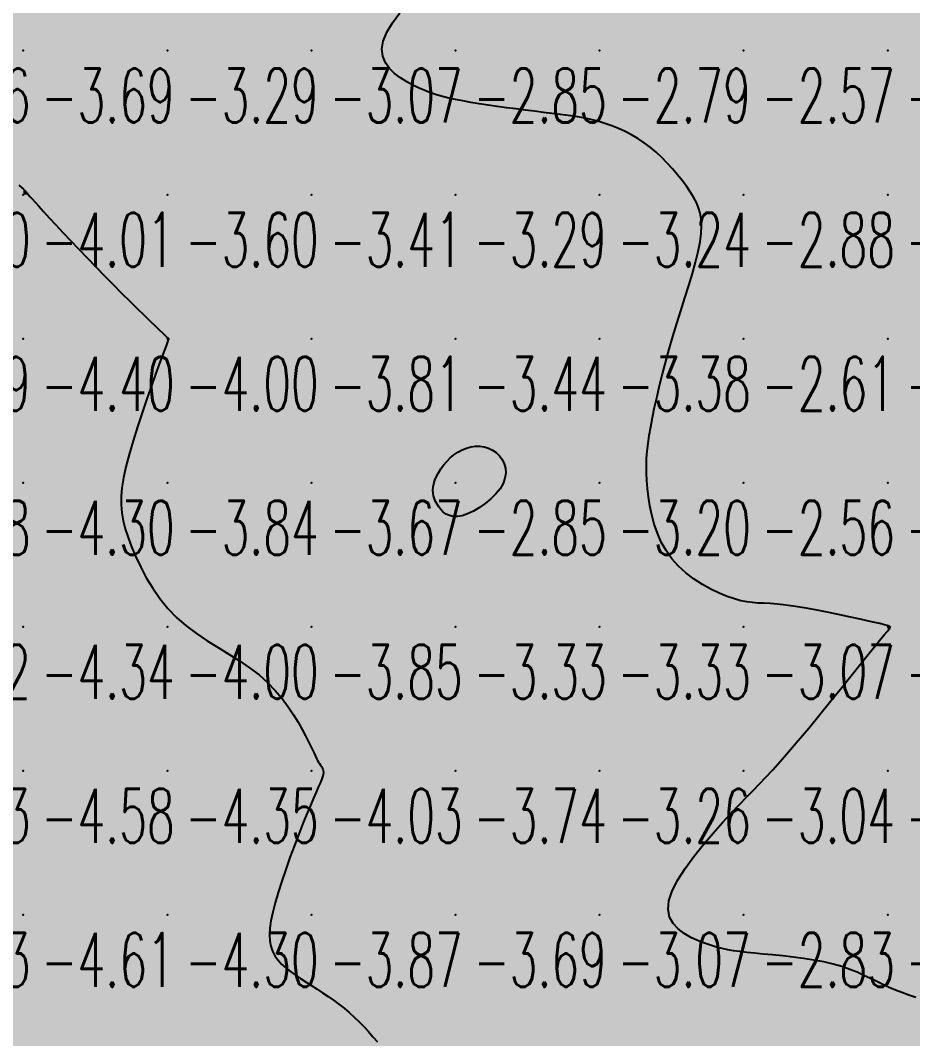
# Model space of a CAD drawing. Header units: millimetres. Extents: x 88261 to 90953, y 390274 to 392322.
# Drawn here: x 90320 to 90382, y 391018.6 to 391089.3 of the extents above; entities that cross this region are included whole.
import ezdxf
from ezdxf.enums import TextEntityAlignment as Align

# ---------------------------------------------------------------- set-up
doc = ezdxf.new("R2010")
doc.units = ezdxf.units.MM
doc.header["$LTSCALE"] = 25
for name, color, linetype in [('CN_03_00', 7, 'Continuous'), ('COTEAlt', 7, 'Continuous'), ('TN_COLORIAGE', 7, 'Continuous')]:
    doc.layers.add(name, color=color, linetype=linetype)
doc.styles.add('Simplex 1.0', font='Simplex.shx', dxfattribs={"width": 0.99, "height": 2.5})
doc.styles.get("Standard").update_dxf_attribs({"font": 'times.ttf'})

# ---------------------------------------------------------------- blocks, each defined once
blk = doc.blocks.new('COTE')
at = {"color": 0}
blk.add_point((0, 0), dxfattribs=at)
at = {"layer": 'COTEAlt'}
blk.add_attdef('ALT', text='', height=3.75, dxfattribs=at).set_placement((1.25, -1.25), align=Align.TOP_LEFT)

msp = doc.modelspace()

# ---------------------------------------------------------------- linework, layer by layer
at = {"layer": 'CN_03_00', "flags": 128}
for points, elevation in [([(90382.2, 391021.494), (90381.71, 391021.671), (90381.241, 391021.843), (90380.788, 391022.018), (90380.349, 391022.202), (90379.917, 391022.399), (90379.487, 391022.608), (90379.05, 391022.823), (90378.597, 391023.039), (90378.121, 391023.251), (90377.612, 391023.455), (90377.063, 391023.645), (90376.465, 391023.817), (90375.814, 391023.967), (90375.122, 391024.097), (90374.405, 391024.209), (90373.679, 391024.304), (90372.96, 391024.387), (90372.264, 391024.459), (90371.607, 391024.522), (90371.005, 391024.58), (90370.469, 391024.634), (90369.989, 391024.69), (90369.553, 391024.751), (90369.145, 391024.821), (90368.752, 391024.904), (90368.36, 391025.005), (90367.955, 391025.129), (90367.522, 391025.278), (90367.055, 391025.458), (90366.576, 391025.677), (90366.113, 391025.941), (90365.696, 391026.258), (90365.352, 391026.636), (90365.112, 391027.082), (90365.004, 391027.605), (90365.057, 391028.21), (90365.289, 391028.901), (90365.677, 391029.66), (90366.189, 391030.463), (90366.789, 391031.286), (90367.445, 391032.106), (90368.123, 391032.9), (90368.789, 391033.643), (90369.41, 391034.313), (90369.962, 391034.894), (90370.456, 391035.405), (90370.913, 391035.874), (90371.354, 391036.329), (90371.799, 391036.797), (90372.27, 391037.305), (90372.788, 391037.881), (90373.372, 391038.553), (90374.037, 391039.337), (90374.764, 391040.211), (90375.527, 391041.14), (90376.301, 391042.09), (90377.06, 391043.027), (90377.778, 391043.917), (90378.429, 391044.726), (90378.988, 391045.42), (90379.436, 391045.973), (90379.779, 391046.396), (90380.032, 391046.706), (90380.208, 391046.922), (90380.321, 391047.062), (90380.386, 391047.145), (90380.416, 391047.188), (90380.425, 391047.21), (90380.425, 391047.226), (90380.419, 391047.24), (90380.408, 391047.251), (90380.394, 391047.261), (90380.377, 391047.27), (90380.359, 391047.278), (90380.341, 391047.285), (90380.325, 391047.292), (90380.307, 391047.299), (90380.276, 391047.31), (90380.216, 391047.328), (90380.109, 391047.356), (90379.941, 391047.398), (90379.695, 391047.456), (90379.356, 391047.535), (90378.906, 391047.637), (90378.338, 391047.765), (90377.672, 391047.911), (90376.936, 391048.069), (90376.157, 391048.229), (90375.364, 391048.385), (90374.585, 391048.529), (90373.847, 391048.652), (90373.178, 391048.747), (90372.598, 391048.809), (90372.096, 391048.846), (90371.651, 391048.869), (90371.245, 391048.89), (90370.857, 391048.919), (90370.467, 391048.969), (90370.057, 391049.049), (90369.606, 391049.171), (90369.101, 391049.345), (90368.552, 391049.571), (90367.975, 391049.848), (90367.388, 391050.176), (90366.807, 391050.552), (90366.248, 391050.977), (90365.727, 391051.448), (90365.262, 391051.966), (90364.864, 391052.526), (90364.532, 391053.121), (90364.26, 391053.74), (90364.04, 391054.373), (90363.867, 391055.01), (90363.735, 391055.639), (90363.638, 391056.252), (90363.569, 391056.837), (90363.523, 391057.388), (90363.499, 391057.912), (90363.496, 391058.421), (90363.515, 391058.926), (90363.556, 391059.438), (90363.618, 391059.969), (90363.7, 391060.529), (90363.804, 391061.13), (90363.928, 391061.78), (90364.072, 391062.477), (90364.236, 391063.217), (90364.42, 391063.995), (90364.622, 391064.807), (90364.843, 391065.646), (90365.082, 391066.509), (90365.338, 391067.392), (90365.611, 391068.287), (90365.891, 391069.185), (90366.17, 391070.073), (90366.439, 391070.94), (90366.688, 391071.774), (90366.908, 391072.563), (90367.091, 391073.295), (90367.226, 391073.959), (90367.307, 391074.545), (90367.334, 391075.064), (90367.311, 391075.527), (90367.24, 391075.946), (90367.125, 391076.334), (90366.968, 391076.704), (90366.772, 391077.067), (90366.541, 391077.437), (90366.277, 391077.822), (90365.983, 391078.219), (90365.662, 391078.623), (90365.317, 391079.027), (90364.951, 391079.425), (90364.568, 391079.812), (90364.169, 391080.181), (90363.759, 391080.527), (90363.339, 391080.844), (90362.911, 391081.132), (90362.473, 391081.393), (90362.026, 391081.628), (90361.569, 391081.839), (90361.102, 391082.025), (90360.625, 391082.189), (90360.138, 391082.332), (90359.641, 391082.456), (90359.131, 391082.563), (90358.608, 391082.656), (90358.07, 391082.738), (90357.515, 391082.814), (90356.943, 391082.885), (90356.35, 391082.955), (90355.736, 391083.028), (90355.101, 391083.105), (90354.452, 391083.187), (90353.798, 391083.273), (90353.147, 391083.362), (90352.508, 391083.455), (90351.89, 391083.549), (90351.302, 391083.645), (90350.752, 391083.742), (90350.246, 391083.84), (90349.779, 391083.942), (90349.342, 391084.052), (90348.925, 391084.173), (90348.521, 391084.31), (90348.121, 391084.465), (90347.716, 391084.643), (90347.297, 391084.848), (90346.86, 391085.082), (90346.426, 391085.351), (90346.018, 391085.657), (90345.661, 391086.005), (90345.378, 391086.4), (90345.194, 391086.844), (90345.134, 391087.341), (90345.221, 391087.897), (90345.472, 391088.511), (90345.868, 391089.172), (90346.38, 391089.867)], -3), ([(90319.948, 391077.898), (90320.118, 391077.745), (90320.239, 391077.633), (90320.321, 391077.554), (90320.374, 391077.5), (90320.407, 391077.463), (90320.429, 391077.435), (90320.451, 391077.408), (90320.48, 391077.371), (90320.527, 391077.316), (90320.599, 391077.234), (90320.707, 391077.113), (90320.858, 391076.946), (90321.061, 391076.721), (90321.325, 391076.431), (90321.657, 391076.068), (90322.052, 391075.639), (90322.5, 391075.153), (90322.995, 391074.621), (90323.528, 391074.052), (90324.091, 391073.457), (90324.677, 391072.843), (90325.277, 391072.222), (90325.883, 391071.604), (90326.485, 391070.996), (90327.072, 391070.41), (90327.633, 391069.853), (90328.159, 391069.335), (90328.638, 391068.866), (90329.061, 391068.455), (90329.415, 391068.111), (90329.695, 391067.84), (90329.907, 391067.636), (90330.061, 391067.489), (90330.165, 391067.389), (90330.231, 391067.328), (90330.269, 391067.295), (90330.287, 391067.28), (90330.296, 391067.275), (90330.304, 391067.272), (90330.312, 391067.267), (90330.32, 391067.262), (90330.327, 391067.257), (90330.333, 391067.25), (90330.337, 391067.242), (90330.338, 391067.233), (90330.337, 391067.222), (90330.332, 391067.207), (90330.318, 391067.171), (90330.288, 391067.096), (90330.235, 391066.963), (90330.155, 391066.753), (90330.041, 391066.448), (90329.886, 391066.029), (90329.684, 391065.477), (90329.433, 391064.781), (90329.143, 391063.966), (90328.828, 391063.062), (90328.502, 391062.103), (90328.18, 391061.12), (90327.875, 391060.145), (90327.601, 391059.21), (90327.373, 391058.347), (90327.202, 391057.579), (90327.089, 391056.895), (90327.032, 391056.275), (90327.029, 391055.698), (90327.078, 391055.146), (90327.178, 391054.598), (90327.328, 391054.033), (90327.524, 391053.433), (90327.766, 391052.782), (90328.056, 391052.09), (90328.395, 391051.371), (90328.784, 391050.64), (90329.227, 391049.91), (90329.723, 391049.197), (90330.276, 391048.515), (90330.888, 391047.878), (90331.556, 391047.297), (90332.268, 391046.763), (90333.01, 391046.266), (90333.765, 391045.792), (90334.518, 391045.331), (90335.253, 391044.869), (90335.956, 391044.396), (90336.61, 391043.898), (90337.204, 391043.368), (90337.737, 391042.815), (90338.212, 391042.25), (90338.633, 391041.686), (90339.002, 391041.134), (90339.323, 391040.607), (90339.599, 391040.118), (90339.833, 391039.678), (90340.028, 391039.296), (90340.189, 391038.97), (90340.322, 391038.694), (90340.431, 391038.461), (90340.523, 391038.265), (90340.601, 391038.101), (90340.672, 391037.963), (90340.741, 391037.844), (90340.811, 391037.738), (90340.88, 391037.642), (90340.944, 391037.549), (90341, 391037.456), (90341.044, 391037.358), (90341.072, 391037.251), (90341.08, 391037.129), (90341.064, 391036.988), (90341.021, 391036.823), (90340.951, 391036.625), (90340.853, 391036.386), (90340.726, 391036.097), (90340.571, 391035.748), (90340.386, 391035.332), (90340.172, 391034.839), (90339.929, 391034.259), (90339.657, 391033.591), (90339.365, 391032.849), (90339.062, 391032.055), (90338.759, 391031.232), (90338.463, 391030.4), (90338.186, 391029.582), (90337.936, 391028.798), (90337.724, 391028.07), (90337.557, 391027.416), (90337.438, 391026.832), (90337.366, 391026.312), (90337.34, 391025.847), (90337.363, 391025.43), (90337.433, 391025.055), (90337.55, 391024.713), (90337.715, 391024.398), (90337.927, 391024.102), (90338.181, 391023.823), (90338.471, 391023.556), (90338.792, 391023.301), (90339.136, 391023.053), (90339.499, 391022.81), (90339.874, 391022.57), (90340.255, 391022.329), (90340.638, 391022.085), (90341.02, 391021.836), (90341.4, 391021.58), (90341.776, 391021.316), (90342.147, 391021.043), (90342.511, 391020.758), (90342.868, 391020.46), (90343.215, 391020.148), (90343.552, 391019.82), (90343.88, 391019.48), (90344.2, 391019.132), (90344.514, 391018.78), (90344.824, 391018.428)], -4)]:
    msp.add_lwpolyline(points, dxfattribs=dict(at, elevation=elevation))
at = {"layer": 'CN_03_00', "elevation": -3, "flags": 128}
msp.add_lwpolyline([(90353.338, 391056.827), (90353.049, 391056.466), (90352.703, 391056.12), (90352.318, 391055.799), (90351.91, 391055.512), (90351.496, 391055.268), (90351.091, 391055.079), (90350.714, 391054.952), (90350.377, 391054.895), (90350.081, 391054.901), (90349.822, 391054.962), (90349.596, 391055.067), (90349.402, 391055.208), (90349.235, 391055.375), (90349.093, 391055.558), (90348.971, 391055.749), (90348.869, 391055.94), (90348.786, 391056.131), (90348.726, 391056.325), (90348.688, 391056.524), (90348.676, 391056.729), (90348.692, 391056.944), (90348.736, 391057.171), (90348.812, 391057.411), (90348.92, 391057.666), (90349.059, 391057.93), (90349.226, 391058.198), (90349.42, 391058.463), (90349.637, 391058.719), (90349.877, 391058.96), (90350.137, 391059.178), (90350.415, 391059.368), (90350.708, 391059.525), (90351.012, 391059.645), (90351.322, 391059.728), (90351.635, 391059.77), (90351.945, 391059.772), (90352.248, 391059.73), (90352.54, 391059.644), (90352.815, 391059.512), (90353.07, 391059.333), (90353.296, 391059.111), (90353.483, 391058.852), (90353.625, 391058.562), (90353.711, 391058.245), (90353.734, 391057.908), (90353.684, 391057.555), (90353.554, 391057.193), (90353.338, 391056.827)], close=True, dxfattribs=at)
at = {"layer": 'TN_COLORIAGE', "color": 121}
for points in [[(90316.299, 391093.289, -3.688), (90313.575, 391087.239, -3.688), (90320.249, 391097.239, -3.688), (90320.249, 391087.239, -3.688)], [(90320.249, 391097.239, -3.571), (90320.249, 391087.239, -3.571), (90330.249, 391097.239, -3.571)], [(90320.249, 391087.239, -3.571), (90330.249, 391087.239, -3.571), (90330.249, 391097.239, -3.571)], [(90330.249, 391087.239, -3.289), (90340.249, 391087.239, -3.289), (90340.249, 391097.239, -3.289)], [(90330.249, 391097.239, -3.289), (90330.249, 391087.239, -3.289), (90340.249, 391097.239, -3.289)], [(90350.249, 391097.239, -3), (90350.249, 391093.896, -3), (90340.249, 391087.239, -3), (90343.386, 391087.239, -3)], [(90340.249, 391097.239, -3.077), (90340.249, 391087.239, -3.077), (90350.249, 391097.239, -3.077)], [(90313.575, 391087.239, -3.688), (90315.117, 391082.108, -3.688), (90320.249, 391087.239, -3.688)], [(90320.249, 391077.66, -3.688), (90315.117, 391082.108, -3.688), (90320.249, 391087.239, -3.688)], [(90320.249, 391077.66, -3.287), (90320.437, 391077.428, -3.287), (90320.249, 391087.239, -3.287), (90330.249, 391087.239, -3.287)], [(90320.576, 391077.239, -3.287), (90320.437, 391077.428, -3.287), (90330.249, 391077.239, -3.287), (90330.249, 391087.239, -3.287)], [(90330.249, 391077.239, -3.07), (90340.249, 391077.239, -3.07), (90340.249, 391087.239, -3.07)], [(90330.249, 391087.239, -3.07), (90330.249, 391077.239, -3.07), (90340.249, 391087.239, -3.07)], [(90340.249, 391077.239, -3), (90347.536, 391084.527, -3), (90340.249, 391087.239, -3), (90343.386, 391087.239, -3)], [(90340.249, 391077.239, -3), (90347.536, 391084.527, -3), (90350.249, 391077.239, -3), (90350.249, 391083.739, -3)], [(90355.98, 391082.971, -3.285), (90350.249, 391083.739, -3.285), (90350.249, 391077.239, -3.285)], [(90350.249, 391077.239, -3), (90355.98, 391082.971, -3), (90360.249, 391077.239, -3), (90360.249, 391082.545, -3)], [(90363.854, 391080.844, -3.24), (90360.249, 391082.545, -3.24), (90360.249, 391077.239, -3.24)], [(90363.854, 391080.844, -3.24), (90366.891, 391077.239, -3.24), (90360.249, 391077.239, -3.24)], [(90320.576, 391077.239, -3.595), (90325.209, 391072.2, -3.595), (90330.249, 391077.239, -3.595)], [(90330.249, 391067.297, -3.595), (90325.209, 391072.2, -3.595), (90330.249, 391077.239, -3.595)], [(90330.249, 391067.297, -3.413), (90330.288, 391067.279, -3.413), (90330.249, 391077.239, -3.413), (90340.249, 391077.239, -3.413)], [(90330.372, 391067.239, -3.413), (90330.288, 391067.279, -3.413), (90340.249, 391067.239, -3.413), (90340.249, 391077.239, -3.413)], [(90350.249, 391067.239, -3.812), (90350.249, 391077.239, -3.812), (90340.249, 391067.239, -3.812)], [(90340.249, 391077.239, -3.285), (90340.249, 391067.239, -3.285), (90350.249, 391077.239, -3.285)], [(90350.249, 391067.239, -3.285), (90360.249, 391077.239, -3.285), (90350.249, 391077.239, -3.285)], [(90350.249, 391067.239, -3.24), (90360.249, 391067.239, -3.24), (90360.249, 391077.239, -3.24)], [(90360.249, 391067.239, -3), (90367.827, 391074.818, -3), (90360.249, 391077.239, -3), (90366.891, 391077.239, -3)], [(90365.154, 391067.239, -3.38), (90367.827, 391074.818, -3.38), (90360.249, 391067.239, -3.38)], [(90330.249, 391067.095, -3.84), (90326.738, 391057.239, -3.84), (90330.249, 391057.239, -3.84)], [(90330.249, 391057.239, -3.812), (90340.249, 391057.239, -3.812), (90340.249, 391067.239, -3.812)], [(90330.249, 391067.095, -3.812), (90330.372, 391067.239, -3.812), (90330.249, 391057.239, -3.812), (90340.249, 391067.239, -3.812)], [(90340.249, 391057.239, -3), (90348.461, 391057.239, -3), (90350.249, 391067.239, -3), (90350.249, 391059.737, -3)], [(90340.249, 391067.239, -3.44), (90340.249, 391057.239, -3.44), (90350.249, 391067.239, -3.44)], [(90350.249, 391067.239, -3), (90350.249, 391059.737, -3), (90360.249, 391067.239, -3), (90353.033, 391060.024, -3)], [(90360.249, 391067.239, -3), (90353.033, 391060.024, -3), (90360.249, 391057.239, -3), (90354.51, 391057.239, -3)], [(90360.249, 391067.239, -3), (90365.154, 391067.239, -3), (90360.249, 391057.239, -3), (90363.584, 391060.575, -3)], [(90363.333, 391057.239, -3.197), (90363.584, 391060.575, -3.197), (90360.249, 391057.239, -3.197)], [(90326.738, 391057.239, -3.84), (90327.039, 391054.03, -3.84), (90330.249, 391057.239, -3.84)], [(90330.249, 391047.247, -3.84), (90327.039, 391054.03, -3.84), (90330.249, 391057.239, -3.84)], [(90330.249, 391047.247, -3.673), (90330.252, 391047.243, -3.673), (90330.249, 391057.239, -3.673), (90340.249, 391057.239, -3.673)], [(90330.256, 391047.239, -3.673), (90330.252, 391047.243, -3.673), (90340.249, 391047.239, -3.673), (90340.249, 391057.239, -3.673)], [(90340.249, 391047.239, -3), (90348.78, 391055.77, -3), (90340.249, 391057.239, -3), (90348.461, 391057.239, -3)], [(90350.249, 391047.239, -3), (90350.249, 391054.175, -3), (90360.249, 391057.239, -3), (90354.51, 391057.239, -3)], [(90350.249, 391047.239, -3.197), (90360.249, 391047.239, -3.197), (90360.249, 391057.239, -3.197)], [(90360.249, 391047.239, -3), (90364.497, 391051.488, -3), (90360.249, 391057.239, -3), (90363.333, 391057.239, -3)], [(90340.249, 391047.239, -3), (90348.78, 391055.77, -3), (90350.249, 391047.239, -3), (90350.249, 391054.175, -3)], [(90360.249, 391047.239, -3), (90364.497, 391051.488, -3), (90370.249, 391047.239, -3), (90370.249, 391048.601, -3)], [(90370.249, 391047.239, -3), (90372.142, 391049.133, -3), (90380.249, 391047.239, -3), (90380.249, 391047.35, -3)], [(90370.249, 391048.601, -3.07), (90372.142, 391049.133, -3.07), (90370.249, 391047.239, -3.07)], [(90330.256, 391047.239, -3.851), (90337.291, 391044.282, -3.851), (90340.249, 391047.239, -3.851)], [(90340.249, 391039.021, -3.851), (90337.291, 391044.282, -3.851), (90340.249, 391047.239, -3.851)], [(90340.249, 391039.021, -3.332), (90340.71, 391037.701, -3.332), (90340.249, 391047.239, -3.332), (90350.249, 391047.239, -3.332)], [(90341.356, 391037.239, -3.332), (90340.71, 391037.701, -3.332), (90350.249, 391037.239, -3.332), (90350.249, 391047.239, -3.332)], [(90350.249, 391037.239, -3.332), (90360.249, 391047.239, -3.332), (90350.249, 391047.239, -3.332)], [(90350.249, 391037.239, -3.327), (90360.249, 391037.239, -3.327), (90360.249, 391047.239, -3.327)], [(90360.249, 391037.239, -3.07), (90370.249, 391037.239, -3.07), (90370.249, 391047.239, -3.07)], [(90360.249, 391047.239, -3.07), (90360.249, 391037.239, -3.07), (90370.249, 391047.239, -3.07)], [(90370.249, 391037.239, -3), (90372.434, 391037.239, -3), (90380.249, 391047.239, -3), (90380.249, 391047.01, -3)], [(90370.249, 391047.239, -3.003), (90370.249, 391037.239, -3.003), (90380.249, 391047.239, -3.003)], [(90380.3, 391047.29, -3.003), (90380.249, 391047.35, -3.003), (90380.249, 391047.239, -3.003)], [(90380.3, 391047.29, -3.003), (90380.501, 391047.239, -3.003), (90380.249, 391047.239, -3.003)], [(90380.249, 391047.01, -3.003), (90380.501, 391047.239, -3.003), (90380.249, 391047.239, -3.003)], [(90350.249, 391027.239, -3.868), (90350.249, 391037.239, -3.868), (90340.249, 391027.239, -3.868)], [(90340.249, 391035.269, -3.741), (90341.356, 391037.239, -3.741), (90340.249, 391027.239, -3.741), (90350.249, 391037.239, -3.741)], [(90350.249, 391027.239, -3.741), (90360.249, 391037.239, -3.741), (90350.249, 391037.239, -3.741)], [(90350.249, 391027.239, -3.26), (90360.249, 391027.239, -3.26), (90360.249, 391037.239, -3.26)], [(90360.249, 391027.239, -3), (90363.032, 391027.239, -3), (90370.249, 391037.239, -3), (90370.249, 391035.349, -3)], [(90360.249, 391037.239, -3.04), (90360.249, 391027.239, -3.04), (90370.249, 391037.239, -3.04)], [(90370.249, 391035.349, -3.04), (90372.434, 391037.239, -3.04), (90370.249, 391037.239, -3.04)], [(90340.249, 391035.269, -3.868), (90337.223, 391027.239, -3.868), (90340.249, 391027.239, -3.868)], [(90340.249, 391022.364, -3.868), (90337.205, 391024.196, -3.868), (90340.249, 391027.239, -3.868)], [(90337.205, 391024.196, -3.868), (90337.223, 391027.239, -3.868), (90340.249, 391027.239, -3.868)], [(90340.249, 391022.364, -3.689), (90343.33, 391020.321, -3.689), (90340.249, 391027.239, -3.689), (90350.249, 391027.239, -3.689)], [(90345.724, 391017.239, -3.689), (90343.33, 391020.321, -3.689), (90350.249, 391017.239, -3.689), (90350.249, 391027.239, -3.689)], [(90350.249, 391017.239, -3.689), (90360.249, 391027.239, -3.689), (90350.249, 391027.239, -3.689)], [(90350.249, 391017.239, -3.066), (90360.249, 391017.239, -3.066), (90360.249, 391027.239, -3.066)], [(90360.249, 391017.239, -3), (90367.963, 391024.953, -3), (90360.249, 391027.239, -3), (90363.032, 391027.239, -3)], [(90360.249, 391017.239, -3), (90367.963, 391024.953, -3), (90370.249, 391017.239, -3), (90370.249, 391024.616, -3)], [(90377.073, 391024.064, -3.48), (90370.249, 391024.616, -3.48), (90370.249, 391017.239, -3.48)], [(90370.249, 391017.239, -3), (90377.073, 391024.064, -3), (90380.249, 391017.239, -3), (90380.249, 391022.033, -3)], [(90384.023, 391021.014, -3.206), (90380.249, 391022.033, -3.206), (90380.249, 391017.239, -3.206)], [(90380.249, 391017.239, -3), (90384.023, 391021.014, -3), (90390.249, 391017.239, -3), (90390.249, 391017.573, -3)]]:
    msp.add_solid(points, dxfattribs=at)
at = {"layer": 'TN_COLORIAGE', "color": 111}
for points in [[(90350.249, 391087.239, -2.871), (90360.249, 391087.239, -2.871), (90360.249, 391097.239, -2.871)], [(90353.997, 391097.239, -2.846), (90350.249, 391093.896, -2.846), (90360.249, 391097.239, -2.846), (90350.249, 391087.239, -2.846)], [(90360.249, 391097.239, -2.563), (90360.249, 391087.239, -2.563), (90370.249, 391097.239, -2.563)], [(90360.249, 391087.239, -2.563), (90370.249, 391087.239, -2.563), (90370.249, 391097.239, -2.563)], [(90370.249, 391097.239, -2.586), (90370.249, 391087.239, -2.586), (90380.249, 391097.239, -2.586)], [(90370.249, 391087.239, -2.586), (90380.249, 391087.239, -2.586), (90380.249, 391097.239, -2.586)], [(90380.249, 391097.239, -2.142), (90380.249, 391087.239, -2.142), (90390.249, 391097.239, -2.142)], [(90380.249, 391087.239, -2.142), (90390.249, 391087.239, -2.142), (90390.249, 391097.239, -2.142)], [(90343.386, 391087.239, -2.846), (90350.249, 391093.896, -2.846), (90350.249, 391087.239, -2.846)], [(90343.386, 391087.239, -2.846), (90347.536, 391084.527, -2.846), (90350.249, 391087.239, -2.846)], [(90350.249, 391083.739, -2.846), (90347.536, 391084.527, -2.846), (90350.249, 391087.239, -2.846)], [(90350.249, 391083.739, -2.788), (90355.98, 391082.971, -2.788), (90350.249, 391087.239, -2.788), (90360.249, 391087.239, -2.788)], [(90360.249, 391082.545, -2.788), (90355.98, 391082.971, -2.788), (90360.249, 391087.239, -2.788)], [(90360.249, 391082.545, -2.574), (90363.854, 391080.844, -2.574), (90360.249, 391087.239, -2.574), (90370.249, 391087.239, -2.574)], [(90366.891, 391077.239, -2.574), (90363.854, 391080.844, -2.574), (90370.249, 391077.239, -2.574), (90370.249, 391087.239, -2.574)], [(90370.249, 391077.239, -2.582), (90380.249, 391077.239, -2.582), (90380.249, 391087.239, -2.582)], [(90370.249, 391087.239, -2.582), (90370.249, 391077.239, -2.582), (90380.249, 391087.239, -2.582)], [(90380.249, 391087.239, -2.354), (90380.249, 391077.239, -2.354), (90390.249, 391087.239, -2.354)], [(90380.249, 391077.239, -2.354), (90390.249, 391077.239, -2.354), (90390.249, 391087.239, -2.354)], [(90367.827, 391074.818, -2.606), (90365.154, 391067.239, -2.606), (90370.249, 391077.239, -2.606), (90370.249, 391067.239, -2.606)], [(90366.891, 391077.239, -2.879), (90367.827, 391074.818, -2.879), (90370.249, 391077.239, -2.879)], [(90370.249, 391077.239, -2.788), (90370.249, 391067.239, -2.788), (90380.249, 391077.239, -2.788)], [(90370.249, 391067.239, -2.788), (90380.249, 391067.239, -2.788), (90380.249, 391077.239, -2.788)], [(90380.249, 391077.239, -2.506), (90380.249, 391067.239, -2.506), (90390.249, 391077.239, -2.506)], [(90380.249, 391067.239, -2.506), (90390.249, 391067.239, -2.506), (90390.249, 391077.239, -2.506)], [(90363.584, 391060.575, -2.557), (90363.333, 391057.239, -2.557), (90370.249, 391067.239, -2.557), (90370.249, 391057.239, -2.557)], [(90363.584, 391060.575, -2.606), (90365.154, 391067.239, -2.606), (90370.249, 391067.239, -2.606)], [(90370.249, 391057.239, -2.76), (90380.249, 391057.239, -2.76), (90380.249, 391067.239, -2.76)], [(90370.249, 391067.239, -2.76), (90370.249, 391057.239, -2.76), (90380.249, 391067.239, -2.76)], [(90380.249, 391057.239, -2.32), (90390.249, 391057.239, -2.32), (90390.249, 391067.239, -2.32)], [(90380.249, 391067.239, -2.32), (90380.249, 391057.239, -2.32), (90390.249, 391067.239, -2.32)], [(90353.033, 391060.024, -2.853), (90350.249, 391059.737, -2.853), (90350.249, 391057.239, -2.853)], [(90354.51, 391057.239, -2.853), (90353.033, 391060.024, -2.853), (90350.249, 391057.239, -2.853)], [(90350.249, 391059.737, -2.853), (90348.461, 391057.239, -2.853), (90350.249, 391057.239, -2.853)], [(90348.461, 391057.239, -2.853), (90348.78, 391055.77, -2.853), (90350.249, 391057.239, -2.853)], [(90350.249, 391054.175, -2.853), (90348.78, 391055.77, -2.853), (90350.249, 391057.239, -2.853)], [(90354.51, 391057.239, -2.853), (90350.249, 391054.175, -2.853), (90350.249, 391057.239, -2.853)], [(90363.333, 391057.239, -2.557), (90364.497, 391051.488, -2.557), (90370.249, 391057.239, -2.557)], [(90370.249, 391048.601, -2.557), (90364.497, 391051.488, -2.557), (90370.249, 391057.239, -2.557)], [(90372.142, 391049.133, -2.557), (90370.249, 391048.601, -2.557), (90380.249, 391057.239, -2.557), (90370.249, 391057.239, -2.557)], [(90380.249, 391047.35, -2.701), (90372.142, 391049.133, -2.701), (90380.249, 391057.239, -2.701)], [(90380.249, 391047.35, -2.343), (90380.3, 391047.29, -2.343), (90380.249, 391057.239, -2.343), (90390.249, 391057.239, -2.343)], [(90380.501, 391047.239, -2.343), (90380.3, 391047.29, -2.343), (90390.249, 391047.239, -2.343), (90390.249, 391057.239, -2.343)], [(90380.249, 391037.239, -2.87), (90390.249, 391037.239, -2.87), (90390.249, 391047.239, -2.87)], [(90380.501, 391047.239, -2.858), (90380.249, 391047.01, -2.858), (90390.249, 391047.239, -2.858), (90380.249, 391037.239, -2.858)], [(90380.249, 391047.01, -2.858), (90372.434, 391037.239, -2.858), (90380.249, 391037.239, -2.858)], [(90370.249, 391027.239, -2.858), (90380.249, 391027.239, -2.858), (90380.249, 391037.239, -2.858)], [(90372.434, 391037.239, -2.829), (90370.249, 391035.349, -2.829), (90380.249, 391037.239, -2.829), (90370.249, 391027.239, -2.829)], [(90380.249, 391027.239, -2.573), (90390.249, 391027.239, -2.573), (90390.249, 391037.239, -2.573)], [(90380.249, 391037.239, -2.573), (90380.249, 391027.239, -2.573), (90390.249, 391037.239, -2.573)], [(90370.249, 391035.349, -2.829), (90363.032, 391027.239, -2.829), (90370.249, 391027.239, -2.829)], [(90363.032, 391027.239, -2.829), (90367.963, 391024.953, -2.829), (90370.249, 391027.239, -2.829)], [(90370.249, 391024.616, -2.829), (90367.963, 391024.953, -2.829), (90370.249, 391027.239, -2.829)], [(90370.249, 391024.616, -2.776), (90377.073, 391024.064, -2.776), (90370.249, 391027.239, -2.776), (90380.249, 391027.239, -2.776)], [(90380.249, 391022.033, -2.776), (90377.073, 391024.064, -2.776), (90380.249, 391027.239, -2.776)], [(90380.249, 391022.033, -2.66), (90384.023, 391021.014, -2.66), (90380.249, 391027.239, -2.66), (90390.249, 391027.239, -2.66)]]:
    msp.add_solid(points, dxfattribs=at)
at = {"layer": 'TN_COLORIAGE', "color": 131}
for points in [[(90310.249, 391077.239, -4), (90315.117, 391082.108, -4), (90320.249, 391077.239, -4), (90320.249, 391077.66, -4)], [(90320.437, 391077.428, -4.014), (90320.249, 391077.66, -4.014), (90320.249, 391077.239, -4.014)], [(90310.249, 391077.239, -4.014), (90310.249, 391067.239, -4.014), (90320.249, 391077.239, -4.014)], [(90310.249, 391067.239, -4.014), (90320.249, 391067.239, -4.014), (90320.249, 391077.239, -4.014)], [(90320.437, 391077.428, -4.014), (90320.576, 391077.239, -4.014), (90320.249, 391077.239, -4.014)], [(90320.249, 391067.239, -4), (90325.209, 391072.2, -4), (90320.249, 391077.239, -4), (90320.576, 391077.239, -4)], [(90320.249, 391067.239, -4), (90325.209, 391072.2, -4), (90330.249, 391067.239, -4), (90330.249, 391067.297, -4)], [(90310.249, 391067.239, -4.398), (90310.249, 391057.239, -4.398), (90320.249, 391067.239, -4.398)], [(90310.249, 391057.239, -4.398), (90320.249, 391057.239, -4.398), (90320.249, 391067.239, -4.398)], [(90320.249, 391067.239, -4.002), (90320.249, 391057.239, -4.002), (90330.249, 391067.239, -4.002)], [(90320.249, 391057.239, -4), (90326.738, 391057.239, -4), (90330.249, 391067.239, -4), (90330.249, 391067.095, -4)], [(90330.288, 391067.279, -4.002), (90330.249, 391067.297, -4.002), (90330.249, 391067.239, -4.002)], [(90330.288, 391067.279, -4.002), (90330.372, 391067.239, -4.002), (90330.249, 391067.239, -4.002)], [(90330.372, 391067.239, -4.002), (90330.249, 391067.095, -4.002), (90330.249, 391067.239, -4.002)], [(90310.249, 391057.239, -4.295), (90310.249, 391047.239, -4.295), (90320.249, 391057.239, -4.295)], [(90310.249, 391047.239, -4.295), (90320.249, 391047.239, -4.295), (90320.249, 391057.239, -4.295)], [(90320.249, 391047.239, -4), (90327.039, 391054.03, -4), (90320.249, 391057.239, -4), (90326.738, 391057.239, -4)], [(90320.249, 391047.239, -4), (90327.039, 391054.03, -4), (90330.249, 391047.239, -4), (90330.249, 391047.247, -4)], [(90310.249, 391047.239, -4.338), (90310.249, 391037.239, -4.338), (90320.249, 391047.239, -4.338)], [(90310.249, 391037.239, -4.338), (90320.249, 391037.239, -4.338), (90320.249, 391047.239, -4.338)], [(90320.249, 391047.239, -4), (90320.249, 391037.239, -4), (90330.249, 391047.239, -4)], [(90320.249, 391037.239, -4), (90330.249, 391037.239, -4), (90330.249, 391047.239, -4)], [(90330.252, 391047.243, -4), (90330.249, 391047.247, -4), (90330.249, 391047.239, -4)], [(90330.252, 391047.243, -4), (90330.256, 391047.239, -4), (90330.249, 391047.239, -4)], [(90330.249, 391037.239, -4), (90337.291, 391044.282, -4), (90330.249, 391047.239, -4), (90330.256, 391047.239, -4)], [(90330.249, 391037.239, -4), (90337.291, 391044.282, -4), (90340.249, 391037.239, -4), (90340.249, 391039.021, -4)], [(90340.71, 391037.701, -4.032), (90340.249, 391039.021, -4.032), (90340.249, 391037.239, -4.032)], [(90310.249, 391037.239, -4.577), (90310.249, 391027.239, -4.577), (90320.249, 391037.239, -4.577)], [(90310.249, 391027.239, -4.577), (90320.249, 391027.239, -4.577), (90320.249, 391037.239, -4.577)], [(90320.249, 391037.239, -4.355), (90320.249, 391027.239, -4.355), (90330.249, 391037.239, -4.355)], [(90320.249, 391027.239, -4.355), (90330.249, 391027.239, -4.355), (90330.249, 391037.239, -4.355)], [(90330.249, 391027.239, -4), (90337.223, 391027.239, -4), (90340.249, 391037.239, -4), (90340.249, 391035.269, -4)], [(90330.249, 391037.239, -4.032), (90330.249, 391027.239, -4.032), (90340.249, 391037.239, -4.032)], [(90340.71, 391037.701, -4.032), (90341.356, 391037.239, -4.032), (90340.249, 391037.239, -4.032)], [(90341.356, 391037.239, -4.032), (90340.249, 391035.269, -4.032), (90340.249, 391037.239, -4.032)], [(90310.249, 391023.834, -4.607), (90312.94, 391019.93, -4.607), (90310.249, 391027.239, -4.607), (90320.249, 391027.239, -4.607)], [(90313.434, 391017.239, -4.607), (90312.94, 391019.93, -4.607), (90320.249, 391017.239, -4.607), (90320.249, 391027.239, -4.607)], [(90320.249, 391027.239, -4.303), (90320.249, 391017.239, -4.303), (90330.249, 391027.239, -4.303)], [(90320.249, 391017.239, -4.303), (90330.249, 391017.239, -4.303), (90330.249, 391027.239, -4.303)], [(90330.249, 391027.239, -4), (90337.223, 391027.239, -4), (90330.249, 391017.239, -4), (90337.205, 391024.196, -4)], [(90330.249, 391017.239, -4), (90337.205, 391024.196, -4), (90340.249, 391017.239, -4), (90340.249, 391022.364, -4)], [(90343.33, 391020.321, -4.138), (90340.249, 391022.364, -4.138), (90340.249, 391017.239, -4.138)], [(90343.33, 391020.321, -4.138), (90345.724, 391017.239, -4.138), (90340.249, 391017.239, -4.138)]]:
    msp.add_solid(points, dxfattribs=at)

# ---------------------------------------------------------------- block references
at = {"layer": 'COTEAlt'}
ref = msp.add_blockref('COTE', (90310.249, 391087.239), dxfattribs=at)
ref.add_attrib('ALT', '-4.16', dxfattribs={"height": 3.75, "style": 'Simplex 1.0', "width": 0.6}).set_placement((90311.499, 391085.989), align=Align.TOP_LEFT)
ref = msp.add_blockref('COTE', (90320.249, 391087.239), dxfattribs=at)
ref.add_attrib('ALT', '-3.69', dxfattribs={"height": 3.75, "style": 'Simplex 1.0', "width": 0.6}).set_placement((90321.499, 391085.989), align=Align.TOP_LEFT)
ref = msp.add_blockref('COTE', (90330.249, 391087.239), dxfattribs=at)
ref.add_attrib('ALT', '-3.29', dxfattribs={"height": 3.75, "style": 'Simplex 1.0', "width": 0.6}).set_placement((90331.499, 391085.989), align=Align.TOP_LEFT)
ref = msp.add_blockref('COTE', (90340.249, 391087.239), dxfattribs=at)
ref.add_attrib('ALT', '-3.07', dxfattribs={"height": 3.75, "style": 'Simplex 1.0', "width": 0.6}).set_placement((90341.499, 391085.989), align=Align.TOP_LEFT)
ref = msp.add_blockref('COTE', (90350.249, 391087.239), dxfattribs=at)
ref.add_attrib('ALT', '-2.85', dxfattribs={"height": 3.75, "style": 'Simplex 1.0', "width": 0.6}).set_placement((90351.499, 391085.989), align=Align.TOP_LEFT)
ref = msp.add_blockref('COTE', (90360.249, 391087.239), dxfattribs=at)
ref.add_attrib('ALT', '-2.79', dxfattribs={"height": 3.75, "style": 'Simplex 1.0', "width": 0.6}).set_placement((90361.499, 391085.989), align=Align.TOP_LEFT)
ref = msp.add_blockref('COTE', (90370.249, 391087.239), dxfattribs=at)
ref.add_attrib('ALT', '-2.57', dxfattribs={"height": 3.75, "style": 'Simplex 1.0', "width": 0.6}).set_placement((90371.499, 391085.989), align=Align.TOP_LEFT)
ref = msp.add_blockref('COTE', (90380.249, 391087.239), dxfattribs=at)
ref.add_attrib('ALT', '-2.58', dxfattribs={"height": 3.75, "style": 'Simplex 1.0', "width": 0.6}).set_placement((90381.499, 391085.989), align=Align.TOP_LEFT)
ref = msp.add_blockref('COTE', (90310.249, 391077.239), dxfattribs=at)
ref.add_attrib('ALT', '-4.30', dxfattribs={"height": 3.75, "style": 'Simplex 1.0', "width": 0.6}).set_placement((90311.499, 391075.989), align=Align.TOP_LEFT)
ref = msp.add_blockref('COTE', (90320.249, 391077.239), dxfattribs=at)
ref.add_attrib('ALT', '-4.01', dxfattribs={"height": 3.75, "style": 'Simplex 1.0', "width": 0.6}).set_placement((90321.499, 391075.989), align=Align.TOP_LEFT)
ref = msp.add_blockref('COTE', (90330.249, 391077.239), dxfattribs=at)
ref.add_attrib('ALT', '-3.60', dxfattribs={"height": 3.75, "style": 'Simplex 1.0', "width": 0.6}).set_placement((90331.499, 391075.989), align=Align.TOP_LEFT)
ref = msp.add_blockref('COTE', (90340.249, 391077.239), dxfattribs=at)
ref.add_attrib('ALT', '-3.41', dxfattribs={"height": 3.75, "style": 'Simplex 1.0', "width": 0.6}).set_placement((90341.499, 391075.989), align=Align.TOP_LEFT)
ref = msp.add_blockref('COTE', (90350.249, 391077.239), dxfattribs=at)
ref.add_attrib('ALT', '-3.29', dxfattribs={"height": 3.75, "style": 'Simplex 1.0', "width": 0.6}).set_placement((90351.499, 391075.989), align=Align.TOP_LEFT)
ref = msp.add_blockref('COTE', (90360.249, 391077.239), dxfattribs=at)
ref.add_attrib('ALT', '-3.24', dxfattribs={"height": 3.75, "style": 'Simplex 1.0', "width": 0.6}).set_placement((90361.499, 391075.989), align=Align.TOP_LEFT)
ref = msp.add_blockref('COTE', (90370.249, 391077.239), dxfattribs=at)
ref.add_attrib('ALT', '-2.88', dxfattribs={"height": 3.75, "style": 'Simplex 1.0', "width": 0.6}).set_placement((90371.499, 391075.989), align=Align.TOP_LEFT)
ref = msp.add_blockref('COTE', (90380.249, 391077.239), dxfattribs=at)
ref.add_attrib('ALT', '-2.79', dxfattribs={"height": 3.75, "style": 'Simplex 1.0', "width": 0.6}).set_placement((90381.499, 391075.989), align=Align.TOP_LEFT)
ref = msp.add_blockref('COTE', (90310.249, 391067.239), dxfattribs=at)
ref.add_attrib('ALT', '-4.69', dxfattribs={"height": 3.75, "style": 'Simplex 1.0', "width": 0.6}).set_placement((90311.499, 391065.989), align=Align.TOP_LEFT)
ref = msp.add_blockref('COTE', (90320.249, 391067.239), dxfattribs=at)
ref.add_attrib('ALT', '-4.40', dxfattribs={"height": 3.75, "style": 'Simplex 1.0', "width": 0.6}).set_placement((90321.499, 391065.989), align=Align.TOP_LEFT)
ref = msp.add_blockref('COTE', (90330.249, 391067.239), dxfattribs=at)
ref.add_attrib('ALT', '-4.00', dxfattribs={"height": 3.75, "style": 'Simplex 1.0', "width": 0.6}).set_placement((90331.499, 391065.989), align=Align.TOP_LEFT)
ref = msp.add_blockref('COTE', (90340.249, 391067.239), dxfattribs=at)
ref.add_attrib('ALT', '-3.81', dxfattribs={"height": 3.75, "style": 'Simplex 1.0', "width": 0.6}).set_placement((90341.499, 391065.989), align=Align.TOP_LEFT)
ref = msp.add_blockref('COTE', (90350.249, 391067.239), dxfattribs=at)
ref.add_attrib('ALT', '-3.44', dxfattribs={"height": 3.75, "style": 'Simplex 1.0', "width": 0.6}).set_placement((90351.499, 391065.989), align=Align.TOP_LEFT)
ref = msp.add_blockref('COTE', (90360.249, 391067.239), dxfattribs=at)
ref.add_attrib('ALT', '-3.38', dxfattribs={"height": 3.75, "style": 'Simplex 1.0', "width": 0.6}).set_placement((90361.499, 391065.989), align=Align.TOP_LEFT)
ref = msp.add_blockref('COTE', (90370.249, 391067.239), dxfattribs=at)
ref.add_attrib('ALT', '-2.61', dxfattribs={"height": 3.75, "style": 'Simplex 1.0', "width": 0.6}).set_placement((90371.499, 391065.989), align=Align.TOP_LEFT)
ref = msp.add_blockref('COTE', (90380.249, 391067.239), dxfattribs=at)
ref.add_attrib('ALT', '-2.76', dxfattribs={"height": 3.75, "style": 'Simplex 1.0', "width": 0.6}).set_placement((90381.499, 391065.989), align=Align.TOP_LEFT)
ref = msp.add_blockref('COTE', (90310.249, 391057.239), dxfattribs=at)
ref.add_attrib('ALT', '-4.48', dxfattribs={"height": 3.75, "style": 'Simplex 1.0', "width": 0.6}).set_placement((90311.499, 391055.989), align=Align.TOP_LEFT)
ref = msp.add_blockref('COTE', (90320.249, 391057.239), dxfattribs=at)
ref.add_attrib('ALT', '-4.30', dxfattribs={"height": 3.75, "style": 'Simplex 1.0', "width": 0.6}).set_placement((90321.499, 391055.989), align=Align.TOP_LEFT)
ref = msp.add_blockref('COTE', (90330.249, 391057.239), dxfattribs=at)
ref.add_attrib('ALT', '-3.84', dxfattribs={"height": 3.75, "style": 'Simplex 1.0', "width": 0.6}).set_placement((90331.499, 391055.989), align=Align.TOP_LEFT)
ref = msp.add_blockref('COTE', (90340.249, 391057.239), dxfattribs=at)
ref.add_attrib('ALT', '-3.67', dxfattribs={"height": 3.75, "style": 'Simplex 1.0', "width": 0.6}).set_placement((90341.499, 391055.989), align=Align.TOP_LEFT)
ref = msp.add_blockref('COTE', (90350.249, 391057.239), dxfattribs=at)
ref.add_attrib('ALT', '-2.85', dxfattribs={"height": 3.75, "style": 'Simplex 1.0', "width": 0.6}).set_placement((90351.499, 391055.989), align=Align.TOP_LEFT)
ref = msp.add_blockref('COTE', (90360.249, 391057.239), dxfattribs=at)
ref.add_attrib('ALT', '-3.20', dxfattribs={"height": 3.75, "style": 'Simplex 1.0', "width": 0.6}).set_placement((90361.499, 391055.989), align=Align.TOP_LEFT)
ref = msp.add_blockref('COTE', (90370.249, 391057.239), dxfattribs=at)
ref.add_attrib('ALT', '-2.56', dxfattribs={"height": 3.75, "style": 'Simplex 1.0', "width": 0.6}).set_placement((90371.499, 391055.989), align=Align.TOP_LEFT)
ref = msp.add_blockref('COTE', (90380.249, 391057.239), dxfattribs=at)
ref.add_attrib('ALT', '-2.70', dxfattribs={"height": 3.75, "style": 'Simplex 1.0', "width": 0.6}).set_placement((90381.499, 391055.989), align=Align.TOP_LEFT)
ref = msp.add_blockref('COTE', (90310.249, 391047.239), dxfattribs=at)
ref.add_attrib('ALT', '-4.62', dxfattribs={"height": 3.75, "style": 'Simplex 1.0', "width": 0.6}).set_placement((90311.499, 391045.989), align=Align.TOP_LEFT)
ref = msp.add_blockref('COTE', (90320.249, 391047.239), dxfattribs=at)
ref.add_attrib('ALT', '-4.34', dxfattribs={"height": 3.75, "style": 'Simplex 1.0', "width": 0.6}).set_placement((90321.499, 391045.989), align=Align.TOP_LEFT)
ref = msp.add_blockref('COTE', (90330.249, 391047.239), dxfattribs=at)
ref.add_attrib('ALT', '-4.00', dxfattribs={"height": 3.75, "style": 'Simplex 1.0', "width": 0.6}).set_placement((90331.499, 391045.989), align=Align.TOP_LEFT)
ref = msp.add_blockref('COTE', (90340.249, 391047.239), dxfattribs=at)
ref.add_attrib('ALT', '-3.85', dxfattribs={"height": 3.75, "style": 'Simplex 1.0', "width": 0.6}).set_placement((90341.499, 391045.989), align=Align.TOP_LEFT)
ref = msp.add_blockref('COTE', (90350.249, 391047.239), dxfattribs=at)
ref.add_attrib('ALT', '-3.33', dxfattribs={"height": 3.75, "style": 'Simplex 1.0', "width": 0.6}).set_placement((90351.499, 391045.989), align=Align.TOP_LEFT)
ref = msp.add_blockref('COTE', (90360.249, 391047.239), dxfattribs=at)
ref.add_attrib('ALT', '-3.33', dxfattribs={"height": 3.75, "style": 'Simplex 1.0', "width": 0.6}).set_placement((90361.499, 391045.989), align=Align.TOP_LEFT)
ref = msp.add_blockref('COTE', (90370.249, 391047.239), dxfattribs=at)
ref.add_attrib('ALT', '-3.07', dxfattribs={"height": 3.75, "style": 'Simplex 1.0', "width": 0.6}).set_placement((90371.499, 391045.989), align=Align.TOP_LEFT)
ref = msp.add_blockref('COTE', (90380.249, 391047.239), dxfattribs=at)
ref.add_attrib('ALT', '-3.00', dxfattribs={"height": 3.75, "style": 'Simplex 1.0', "width": 0.6}).set_placement((90381.499, 391045.989), align=Align.TOP_LEFT)
ref = msp.add_blockref('COTE', (90310.249, 391037.239), dxfattribs=at)
ref.add_attrib('ALT', '-4.73', dxfattribs={"height": 3.75, "style": 'Simplex 1.0', "width": 0.6}).set_placement((90311.499, 391035.989), align=Align.TOP_LEFT)
ref = msp.add_blockref('COTE', (90320.249, 391037.239), dxfattribs=at)
ref.add_attrib('ALT', '-4.58', dxfattribs={"height": 3.75, "style": 'Simplex 1.0', "width": 0.6}).set_placement((90321.499, 391035.989), align=Align.TOP_LEFT)
ref = msp.add_blockref('COTE', (90330.249, 391037.239), dxfattribs=at)
ref.add_attrib('ALT', '-4.35', dxfattribs={"height": 3.75, "style": 'Simplex 1.0', "width": 0.6}).set_placement((90331.499, 391035.989), align=Align.TOP_LEFT)
ref = msp.add_blockref('COTE', (90340.249, 391037.239), dxfattribs=at)
ref.add_attrib('ALT', '-4.03', dxfattribs={"height": 3.75, "style": 'Simplex 1.0', "width": 0.6}).set_placement((90341.499, 391035.989), align=Align.TOP_LEFT)
ref = msp.add_blockref('COTE', (90350.249, 391037.239), dxfattribs=at)
ref.add_attrib('ALT', '-3.74', dxfattribs={"height": 3.75, "style": 'Simplex 1.0', "width": 0.6}).set_placement((90351.499, 391035.989), align=Align.TOP_LEFT)
ref = msp.add_blockref('COTE', (90360.249, 391037.239), dxfattribs=at)
ref.add_attrib('ALT', '-3.26', dxfattribs={"height": 3.75, "style": 'Simplex 1.0', "width": 0.6}).set_placement((90361.499, 391035.989), align=Align.TOP_LEFT)
ref = msp.add_blockref('COTE', (90370.249, 391037.239), dxfattribs=at)
ref.add_attrib('ALT', '-3.04', dxfattribs={"height": 3.75, "style": 'Simplex 1.0', "width": 0.6}).set_placement((90371.499, 391035.989), align=Align.TOP_LEFT)
ref = msp.add_blockref('COTE', (90380.249, 391037.239), dxfattribs=at)
ref.add_attrib('ALT', '-2.86', dxfattribs={"height": 3.75, "style": 'Simplex 1.0', "width": 0.6}).set_placement((90381.499, 391035.989), align=Align.TOP_LEFT)
ref = msp.add_blockref('COTE', (90310.249, 391027.239), dxfattribs=at)
ref.add_attrib('ALT', '-4.93', dxfattribs={"height": 3.75, "style": 'Simplex 1.0', "width": 0.6}).set_placement((90311.499, 391025.989), align=Align.TOP_LEFT)
ref = msp.add_blockref('COTE', (90320.249, 391027.239), dxfattribs=at)
ref.add_attrib('ALT', '-4.61', dxfattribs={"height": 3.75, "style": 'Simplex 1.0', "width": 0.6}).set_placement((90321.499, 391025.989), align=Align.TOP_LEFT)
ref = msp.add_blockref('COTE', (90330.249, 391027.239), dxfattribs=at)
ref.add_attrib('ALT', '-4.30', dxfattribs={"height": 3.75, "style": 'Simplex 1.0', "width": 0.6}).set_placement((90331.499, 391025.989), align=Align.TOP_LEFT)
ref = msp.add_blockref('COTE', (90340.249, 391027.239), dxfattribs=at)
ref.add_attrib('ALT', '-3.87', dxfattribs={"height": 3.75, "style": 'Simplex 1.0', "width": 0.6}).set_placement((90341.499, 391025.989), align=Align.TOP_LEFT)
ref = msp.add_blockref('COTE', (90350.249, 391027.239), dxfattribs=at)
ref.add_attrib('ALT', '-3.69', dxfattribs={"height": 3.75, "style": 'Simplex 1.0', "width": 0.6}).set_placement((90351.499, 391025.989), align=Align.TOP_LEFT)
ref = msp.add_blockref('COTE', (90360.249, 391027.239), dxfattribs=at)
ref.add_attrib('ALT', '-3.07', dxfattribs={"height": 3.75, "style": 'Simplex 1.0', "width": 0.6}).set_placement((90361.499, 391025.989), align=Align.TOP_LEFT)
ref = msp.add_blockref('COTE', (90370.249, 391027.239), dxfattribs=at)
ref.add_attrib('ALT', '-2.83', dxfattribs={"height": 3.75, "style": 'Simplex 1.0', "width": 0.6}).set_placement((90371.499, 391025.989), align=Align.TOP_LEFT)
ref = msp.add_blockref('COTE', (90380.249, 391027.239), dxfattribs=at)
ref.add_attrib('ALT', '-2.78', dxfattribs={"height": 3.75, "style": 'Simplex 1.0', "width": 0.6}).set_placement((90381.499, 391025.989), align=Align.TOP_LEFT)

doc.saveas('drawing.dxf')
